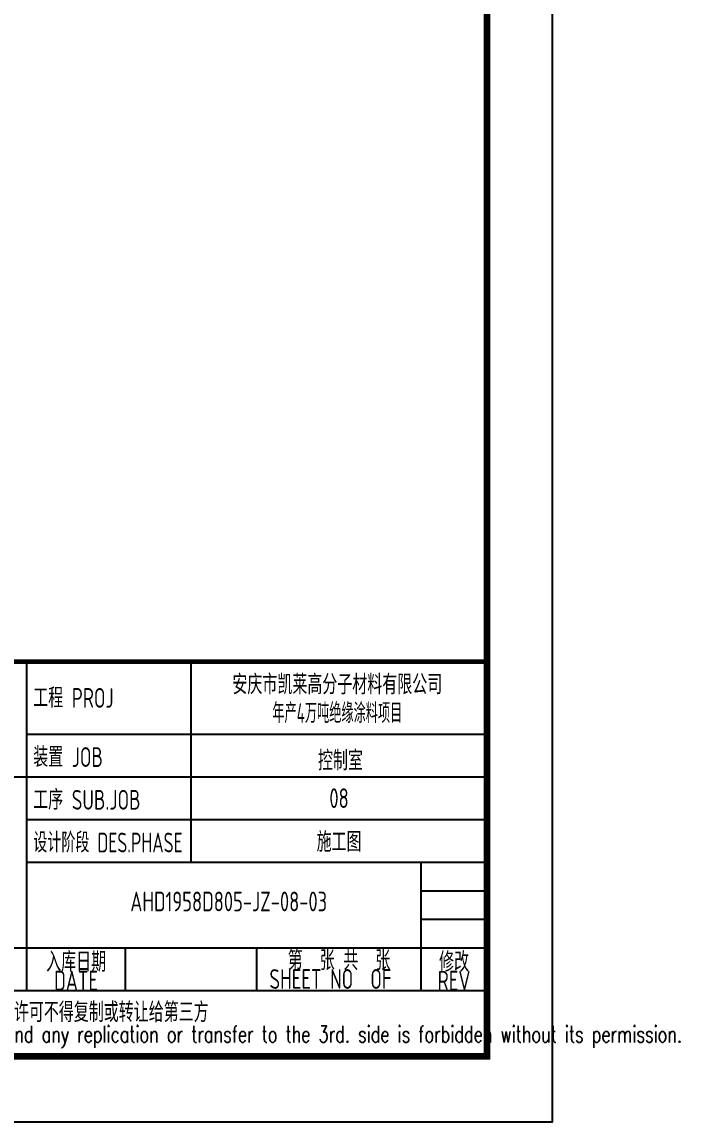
# Model space of a CAD drawing. Extents: x 5066963 to 5185393, y -485691 to -238129.
# Drawn here: x 5171850 to 5181862, y -485691 to -468962 of the extents above; entities that cross this region are included whole.
import ezdxf
from ezdxf.enums import TextEntityAlignment as Align

# ---------------------------------------------------------------- set-up
doc = ezdxf.new("R2010")
doc.units = 0
doc.header["$LTSCALE"] = 1000
doc.header["$MEASUREMENT"] = 0
doc.layers.get('0').update_dxf_attribs({"linetype": 'CONTINUOUS'})
doc.layers.add('PUB_TITLE', color=4, linetype='CONTINUOUS')
doc.styles.add('ECEC_TQ', font='txt_l.shx', dxfattribs={"bigfont": 'hztxt_l.shx'})
doc.styles.add('sceie', font='sceie.shx', dxfattribs={"bigfont": 'sceic.shx'})

msp = doc.modelspace()

# ---------------------------------------------------------------- linework, layer by layer
for p, q in [((5171924.1, -483690.7), (5171924.1, -478690.7)), ((5174424.1, -481740.7), (5174424.1, -478690.7)), ((5178924.1, -484690.7), (5178924.1, -478690.7)), ((5171924.1, -479790.7), (5178924.1, -479790.7)), ((5160924.1, -480440.7), (5171924.1, -480440.7)), ((5171924.1, -480440.7), (5178924.1, -480440.7)), ((5171924.1, -481090.7), (5178924.1, -481090.7)), ((5171924.1, -481740.7), (5178924.1, -481740.7)), ((5177924.1, -483690.7), (5177924.1, -481740.7)), ((5177924.1, -482174.1), (5178924.1, -482174.1)), ((5177924.1, -482607.4), (5178924.1, -482607.4)), ((5166424.1, -483040.7), (5178924.1, -483040.7)), ((5173424.1, -483690.7), (5173424.1, -483040.7)), ((5175424.1, -483690.7), (5175424.1, -483040.7)), ((5160924.1, -483690.7), (5178924.1, -483690.7)), ((5160924.1, -484690.7), (5178924.1, -484690.7))]:
    msp.add_line(p, q)
at = {"const_width": 70}
msp.add_lwpolyline([(5178924.1, -478690.7), (5160924.1, -478690.7)], dxfattribs=at)
at = {"layer": 'PUB_TITLE', "color": 4}
msp.add_lwpolyline([(5095824.1, -485690.7), (5179924.1, -485690.7), (5179924.1, -426290.7), (5095824.1, -426290.7)], close=True, dxfattribs=at)
at = {"layer": 'PUB_TITLE', "color": 4, "const_width": 100}
msp.add_lwpolyline([(5098324.1, -484690.7), (5178924.1, -484690.7), (5178924.1, -427290.7), (5098324.1, -427290.7)], close=True, dxfattribs=at)

# ---------------------------------------------------------------- texts
for s, height, style, width, p in [('安庆市凯莱高分子材料有限公司', 300, 'sceie', 0.8, (5176647.8, -479020.6)), ('年产4万吨绝缘涂料项目', 300, 'sceie', 0.65, (5176647.8, -479455.6)), ('控制室', 300, 'sceie', 0.8, (5176695.6, -480176.7)), ('08', 300, 'sceie', 0.8, (5176674.1, -480765.7)), ('施工图', 300, 'sceie', 0.8, (5176674.1, -481415.7)), ('入库日期', 300, 'sceie', 0.8, (5172674.1, -483240.7)), ('第  张 共  张', 300, 'sceie', 0.8, (5176674.1, -483215.7)), ('修改', 300, 'sceie', 0.8, (5178424.1, -483240.7)), ('DATE', 300, 'sceie', 0.8, (5172674.1, -483540.7)), ('SHEET NO  OF  ', 300, 'sceie', 0.8, (5176674.1, -483515.7)), ('REV', 300, 'sceie', 0.8, (5178424.1, -483540.7)), ('本文件专有权属安徽华东化工医药工程有限责任公司所有,未经许可不得复制或转让给第三方', 300, 'sceie', 0.8, (5170095.2, -484039.7)), ('The proprietary right of this document belongs to Anhui Huadong Chemical And Medical Engineering  Co.,Ltd.  and any replication or transfer to the 3rd. side is forbidden without its permission. ', 250, 'ECEC_TQ', 0.72, (5169924.1, -484390.7))]:
    msp.add_text(s, height=height, dxfattribs=dict(style=style, width=width)).set_placement(p, align=Align.MIDDLE)
at = {"style": 'sceie'}
for s, width, p in [('工程 PROJ', 0.8, (5172021, -479390.7)), ('装置 JOB', 0.8, (5172021, -480290.7)), ('工序 SUB.JOB', 0.8, (5172021, -480940.7)), ('设计阶段 DES.PHASE', 0.75, (5172021, -481590.7))]:
    msp.add_text(s, height=300, dxfattribs=dict(at, width=width)).set_placement(p)
at = {"style": 'sceie', "width": 0.8}
msp.add_attdef('AHD1958D805-JZ-08-03', text='200320-02-040', height=300, dxfattribs=at).set_placement((5174994.9, -482337), align=Align.MIDDLE)

doc.saveas('drawing.dxf')
